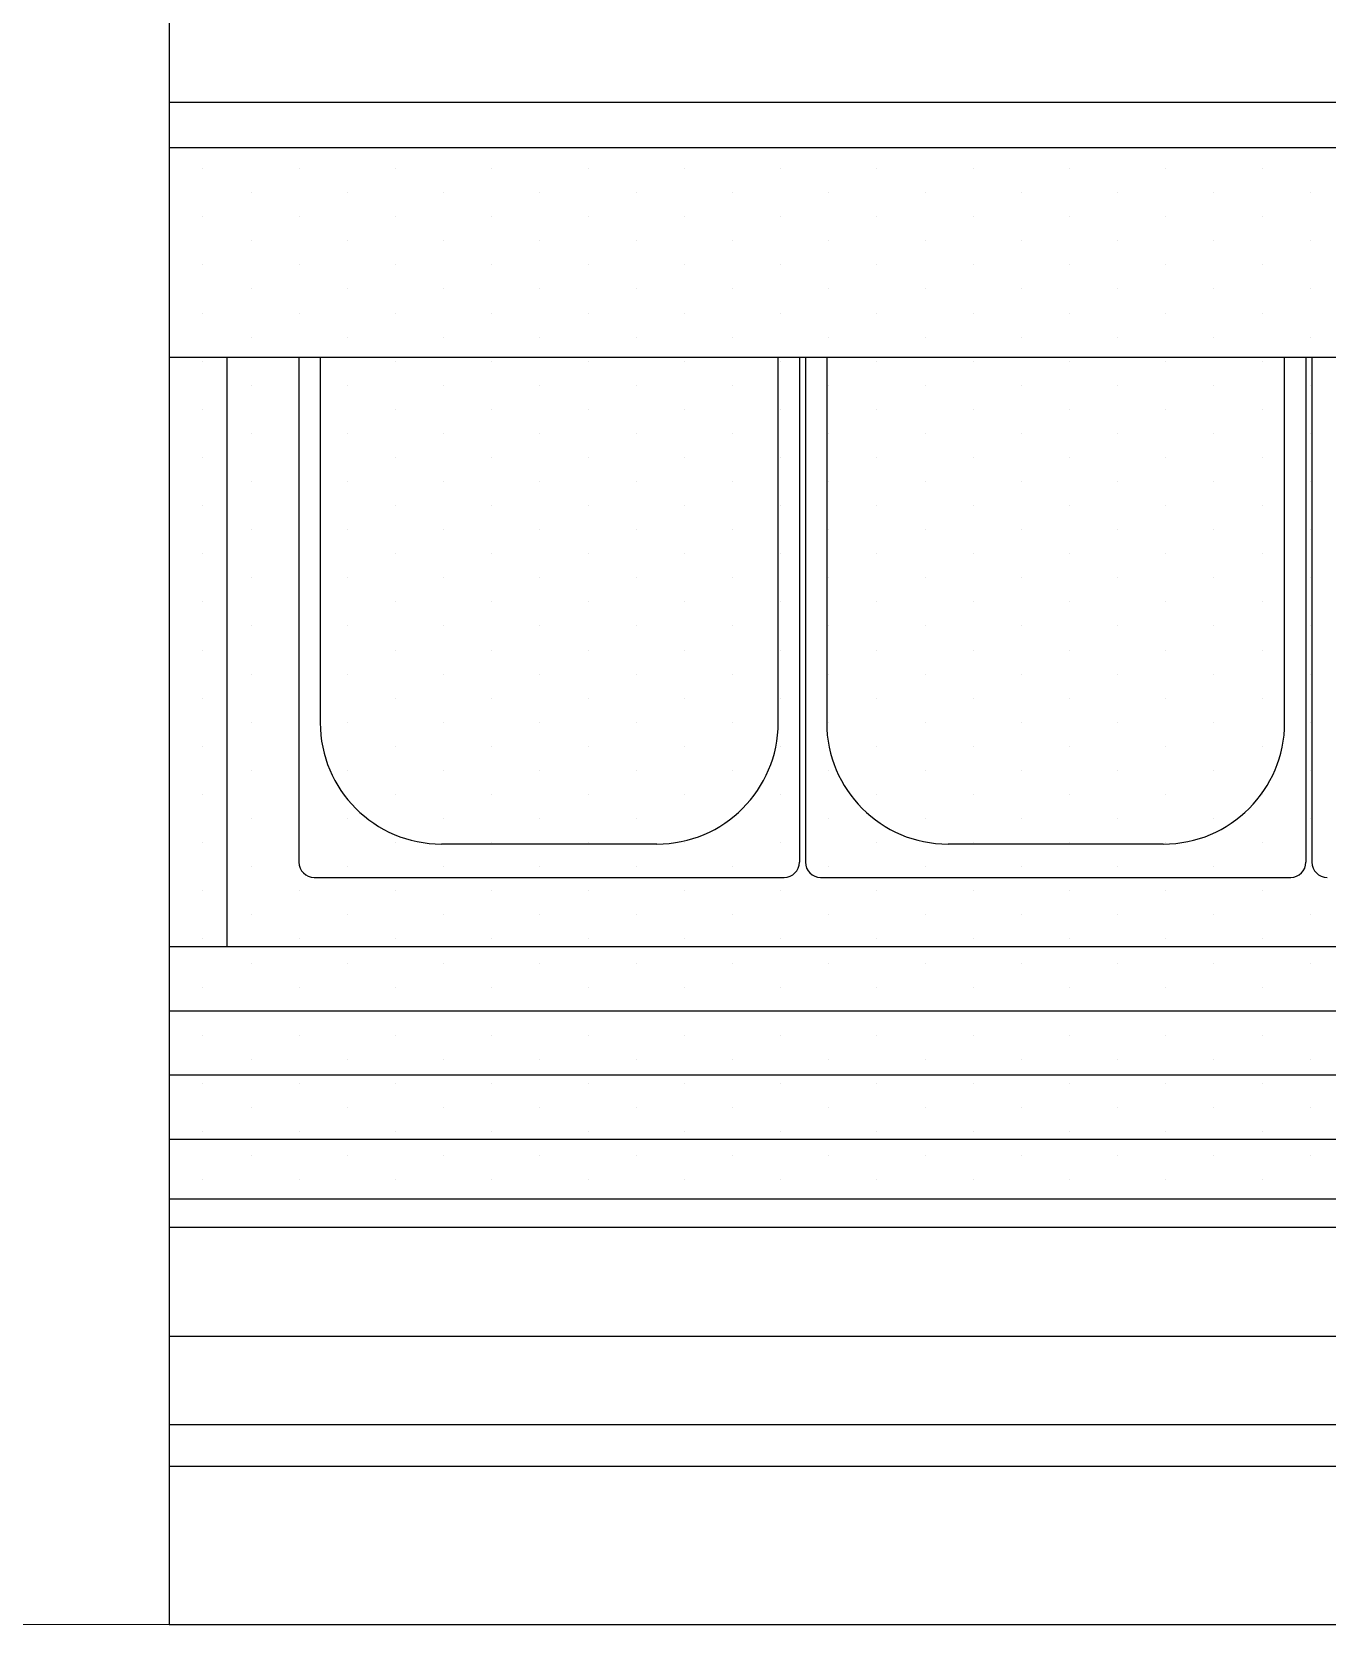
# Model space of a CAD drawing. Header units: millimetres. Extents: x 4980 to 19099, y 3891 to 5773.
# Drawn here: x 6642.5 to 6685.2, y 4954.4 to 5007 of the extents above; entities that cross this region are included whole.
import ezdxf

# ---------------------------------------------------------------- set-up
doc = ezdxf.new("R2010")
doc.units = ezdxf.units.MM
doc.layers.add('Kıtc-031 Müşteri Mevcut', color=30, linetype='Continuous')
doc.layers.add('no3_paslanmaz gorunus on', color=163, linetype='Continuous', lineweight=18)
doc.styles.get("Standard").update_dxf_attribs({"font": 'stylu.ttf', "height": 10})
doc.dimstyles.new('ISO-25', dxfattribs={"dimtxt": 2.5, "dimasz": 5, "dimexe": 1.25, "dimexo": 0.625, "dimtad": 1, "dimdec": 0, "dimtxsty": 'Standard', "dimblk": 'ARCHTICK', "dimcen": 2.5, "dimclrd": 256, "dimclre": 256, "dimclrt": 256, "dimadec": 0, "dimazin": 0, "dimtfac": 1, "dimtdec": 0, "dimtmove": 0, "dimatfit": 3, "dimldrblk": 'ARCHTICK', "dimfxl": 1, "dimlwd": -1, "dimlwe": -1, "dimarcsym": 0})

# ---------------------------------------------------------------- blocks, each defined once
blk = doc.blocks.new('A$C76464ACB')
at = {"layer": 'Kıtc-031 Müşteri Mevcut'}
for p, q in [((0, 114.994), (0, 0)), ((0, 50.192), (108.2, 50.192)), ((0, 48.692), (108.2, 48.692)), ((1.112, 48), (1.112, 48)), ((4.287, 48), (4.287, 48)), ((7.462, 48), (7.462, 48)), ((10.637, 48), (10.637, 48)), ((13.812, 48), (13.812, 48)), ((16.987, 48), (16.987, 48)), ((20.162, 48), (20.162, 48)), ((23.337, 48), (23.337, 48)), ((26.512, 48), (26.512, 48)), ((29.687, 48), (29.687, 48)), ((32.862, 48), (32.862, 48)), ((36.037, 48), (36.037, 48)), ((2.7, 47.206), (2.7, 47.206)), ((5.875, 47.206), (5.875, 47.206)), ((9.05, 47.206), (9.05, 47.206)), ((12.225, 47.206), (12.225, 47.206)), ((15.4, 47.206), (15.4, 47.206)), ((18.575, 47.206), (18.575, 47.206)), ((21.75, 47.206), (21.75, 47.206)), ((24.925, 47.206), (24.925, 47.206)), ((28.1, 47.206), (28.1, 47.206)), ((31.275, 47.206), (31.275, 47.206)), ((34.45, 47.206), (34.45, 47.206)), ((37.625, 47.206), (37.625, 47.206)), ((1.112, 46.412), (1.112, 46.412)), ((4.287, 46.412), (4.287, 46.412)), ((7.462, 46.412), (7.462, 46.412)), ((10.637, 46.412), (10.637, 46.412)), ((13.812, 46.412), (13.812, 46.412)), ((16.987, 46.412), (16.987, 46.412)), ((20.162, 46.412), (20.162, 46.412)), ((23.337, 46.412), (23.337, 46.412)), ((26.512, 46.412), (26.512, 46.412)), ((29.687, 46.412), (29.687, 46.412)), ((32.862, 46.412), (32.862, 46.412)), ((36.037, 46.412), (36.037, 46.412)), ((2.7, 45.619), (2.7, 45.619)), ((5.875, 45.619), (5.875, 45.619)), ((9.05, 45.619), (9.05, 45.619)), ((12.225, 45.619), (12.225, 45.619)), ((15.4, 45.619), (15.4, 45.619)), ((18.575, 45.619), (18.575, 45.619)), ((21.75, 45.619), (21.75, 45.619)), ((24.925, 45.619), (24.925, 45.619)), ((28.1, 45.619), (28.1, 45.619)), ((31.275, 45.619), (31.275, 45.619)), ((34.45, 45.619), (34.45, 45.619)), ((37.625, 45.619), (37.625, 45.619)), ((1.112, 44.825), (1.112, 44.825)), ((4.287, 44.825), (4.287, 44.825)), ((7.462, 44.825), (7.462, 44.825)), ((10.637, 44.825), (10.637, 44.825)), ((13.812, 44.825), (13.812, 44.825)), ((16.987, 44.825), (16.987, 44.825)), ((20.162, 44.825), (20.162, 44.825)), ((23.337, 44.825), (23.337, 44.825)), ((26.512, 44.825), (26.512, 44.825)), ((29.687, 44.825), (29.687, 44.825)), ((32.862, 44.825), (32.862, 44.825)), ((36.037, 44.825), (36.037, 44.825)), ((2.7, 44.031), (2.7, 44.031)), ((5.875, 44.031), (5.875, 44.031)), ((9.05, 44.031), (9.05, 44.031)), ((12.225, 44.031), (12.225, 44.031)), ((15.4, 44.031), (15.4, 44.031)), ((18.575, 44.031), (18.575, 44.031)), ((21.75, 44.031), (21.75, 44.031)), ((24.925, 44.031), (24.925, 44.031)), ((28.1, 44.031), (28.1, 44.031)), ((31.275, 44.031), (31.275, 44.031)), ((34.45, 44.031), (34.45, 44.031)), ((37.625, 44.031), (37.625, 44.031)), ((1.112, 43.237), (1.112, 43.237)), ((4.287, 43.237), (4.287, 43.237)), ((7.462, 43.237), (7.462, 43.237)), ((10.637, 43.237), (10.637, 43.237)), ((13.812, 43.237), (13.812, 43.237)), ((16.987, 43.237), (16.987, 43.237)), ((20.162, 43.237), (20.162, 43.237)), ((23.337, 43.237), (23.337, 43.237)), ((26.512, 43.237), (26.512, 43.237)), ((29.687, 43.237), (29.687, 43.237)), ((32.862, 43.237), (32.862, 43.237)), ((36.037, 43.237), (36.037, 43.237)), ((2.7, 42.444), (2.7, 42.444)), ((5.875, 42.444), (5.875, 42.444)), ((9.05, 42.444), (9.05, 42.444)), ((12.225, 42.444), (12.225, 42.444)), ((15.4, 42.444), (15.4, 42.444)), ((18.575, 42.444), (18.575, 42.444)), ((21.75, 42.444), (21.75, 42.444)), ((24.925, 42.444), (24.925, 42.444)), ((28.1, 42.444), (28.1, 42.444)), ((31.275, 42.444), (31.275, 42.444)), ((34.45, 42.444), (34.45, 42.444)), ((37.625, 42.444), (37.625, 42.444)), ((108.2, 41.773), (0, 41.773)), ((1.112, 41.65), (1.112, 41.65)), ((1.9, 41.773), (1.9, 22.348)), ((4.282, 41.773), (4.282, 25.13)), ((4.287, 41.65), (4.287, 41.65)), ((4.982, 41.773), (4.982, 29.73)), ((7.462, 41.65), (7.462, 41.65)), ((10.637, 41.65), (10.637, 41.65)), ((13.812, 41.65), (13.812, 41.65)), ((16.987, 41.65), (16.987, 41.65)), ((20.082, 29.73), (20.082, 41.773)), ((20.162, 41.65), (20.162, 41.65)), ((20.782, 41.773), (20.782, 25.13)), ((20.982, 41.773), (20.982, 25.13)), ((21.682, 41.773), (21.682, 29.73)), ((23.337, 41.65), (23.337, 41.65)), ((26.512, 41.65), (26.512, 41.65)), ((29.687, 41.65), (29.687, 41.65)), ((32.862, 41.65), (32.862, 41.65)), ((36.037, 41.65), (36.037, 41.65)), ((36.782, 29.73), (36.782, 41.773)), ((37.482, 41.773), (37.482, 25.13)), ((37.682, 41.773), (37.682, 25.13)), ((2.7, 40.856), (2.7, 40.856)), ((5.875, 40.856), (5.875, 40.856)), ((9.05, 40.856), (9.05, 40.856)), ((12.225, 40.856), (12.225, 40.856)), ((15.4, 40.856), (15.4, 40.856)), ((18.575, 40.856), (18.575, 40.856)), ((21.75, 40.856), (21.75, 40.856)), ((24.925, 40.856), (24.925, 40.856)), ((28.1, 40.856), (28.1, 40.856)), ((31.275, 40.856), (31.275, 40.856)), ((34.45, 40.856), (34.45, 40.856)), ((37.625, 40.856), (37.625, 40.856)), ((1.112, 40.062), (1.112, 40.062)), ((4.287, 40.062), (4.287, 40.062)), ((7.462, 40.062), (7.462, 40.062)), ((10.637, 40.062), (10.637, 40.062)), ((13.812, 40.062), (13.812, 40.062)), ((16.987, 40.062), (16.987, 40.062)), ((20.162, 40.062), (20.162, 40.062)), ((23.337, 40.062), (23.337, 40.062)), ((26.512, 40.062), (26.512, 40.062)), ((29.687, 40.062), (29.687, 40.062)), ((32.862, 40.062), (32.862, 40.062)), ((36.037, 40.062), (36.037, 40.062)), ((2.7, 39.269), (2.7, 39.269)), ((5.875, 39.269), (5.875, 39.269)), ((9.05, 39.269), (9.05, 39.269)), ((12.225, 39.269), (12.225, 39.269)), ((15.4, 39.269), (15.4, 39.269)), ((18.575, 39.269), (18.575, 39.269)), ((21.75, 39.269), (21.75, 39.269)), ((24.925, 39.269), (24.925, 39.269)), ((28.1, 39.269), (28.1, 39.269)), ((31.275, 39.269), (31.275, 39.269)), ((34.45, 39.269), (34.45, 39.269)), ((37.625, 39.269), (37.625, 39.269)), ((1.112, 38.475), (1.112, 38.475)), ((4.287, 38.475), (4.287, 38.475)), ((7.462, 38.475), (7.462, 38.475)), ((10.637, 38.475), (10.637, 38.475)), ((13.812, 38.475), (13.812, 38.475)), ((16.987, 38.475), (16.987, 38.475)), ((20.162, 38.475), (20.162, 38.475)), ((23.337, 38.475), (23.337, 38.475)), ((26.512, 38.475), (26.512, 38.475)), ((29.687, 38.475), (29.687, 38.475)), ((32.862, 38.475), (32.862, 38.475)), ((36.037, 38.475), (36.037, 38.475)), ((2.7, 37.681), (2.7, 37.681)), ((5.875, 37.681), (5.875, 37.681)), ((9.05, 37.681), (9.05, 37.681)), ((12.225, 37.681), (12.225, 37.681)), ((15.4, 37.681), (15.4, 37.681)), ((18.575, 37.681), (18.575, 37.681)), ((21.75, 37.681), (21.75, 37.681)), ((24.925, 37.681), (24.925, 37.681)), ((28.1, 37.681), (28.1, 37.681)), ((31.275, 37.681), (31.275, 37.681)), ((34.45, 37.681), (34.45, 37.681)), ((37.625, 37.681), (37.625, 37.681)), ((1.112, 36.887), (1.112, 36.887)), ((4.287, 36.887), (4.287, 36.887)), ((7.462, 36.887), (7.462, 36.887)), ((10.637, 36.887), (10.637, 36.887)), ((13.812, 36.887), (13.812, 36.887)), ((16.987, 36.887), (16.987, 36.887)), ((20.162, 36.887), (20.162, 36.887)), ((23.337, 36.887), (23.337, 36.887)), ((26.512, 36.887), (26.512, 36.887)), ((29.687, 36.887), (29.687, 36.887)), ((32.862, 36.887), (32.862, 36.887)), ((36.037, 36.887), (36.037, 36.887)), ((2.7, 36.094), (2.7, 36.094)), ((5.875, 36.094), (5.875, 36.094)), ((9.05, 36.094), (9.05, 36.094)), ((12.225, 36.094), (12.225, 36.094)), ((15.4, 36.094), (15.4, 36.094)), ((18.575, 36.094), (18.575, 36.094)), ((21.75, 36.094), (21.75, 36.094)), ((24.925, 36.094), (24.925, 36.094)), ((28.1, 36.094), (28.1, 36.094)), ((31.275, 36.094), (31.275, 36.094)), ((34.45, 36.094), (34.45, 36.094)), ((37.625, 36.094), (37.625, 36.094)), ((1.112, 35.3), (1.112, 35.3)), ((4.287, 35.3), (4.287, 35.3)), ((7.462, 35.3), (7.462, 35.3)), ((10.637, 35.3), (10.637, 35.3)), ((13.812, 35.3), (13.812, 35.3)), ((16.987, 35.3), (16.987, 35.3)), ((20.162, 35.3), (20.162, 35.3)), ((23.337, 35.3), (23.337, 35.3)), ((26.512, 35.3), (26.512, 35.3)), ((29.687, 35.3), (29.687, 35.3)), ((32.862, 35.3), (32.862, 35.3)), ((36.037, 35.3), (36.037, 35.3)), ((2.7, 34.506), (2.7, 34.506)), ((5.875, 34.506), (5.875, 34.506)), ((9.05, 34.506), (9.05, 34.506)), ((12.225, 34.506), (12.225, 34.506)), ((15.4, 34.506), (15.4, 34.506)), ((18.575, 34.506), (18.575, 34.506)), ((21.75, 34.506), (21.75, 34.506)), ((24.925, 34.506), (24.925, 34.506)), ((28.1, 34.506), (28.1, 34.506)), ((31.275, 34.506), (31.275, 34.506)), ((34.45, 34.506), (34.45, 34.506)), ((37.625, 34.506), (37.625, 34.506)), ((1.112, 33.712), (1.112, 33.712)), ((4.287, 33.712), (4.287, 33.712)), ((7.462, 33.712), (7.462, 33.712)), ((10.637, 33.712), (10.637, 33.712)), ((13.812, 33.712), (13.812, 33.712)), ((16.987, 33.712), (16.987, 33.712)), ((20.162, 33.712), (20.162, 33.712)), ((23.337, 33.712), (23.337, 33.712)), ((26.512, 33.712), (26.512, 33.712)), ((29.687, 33.712), (29.687, 33.712)), ((32.862, 33.712), (32.862, 33.712)), ((36.037, 33.712), (36.037, 33.712)), ((2.7, 32.919), (2.7, 32.919)), ((5.875, 32.919), (5.875, 32.919)), ((9.05, 32.919), (9.05, 32.919)), ((12.225, 32.919), (12.225, 32.919)), ((15.4, 32.919), (15.4, 32.919)), ((18.575, 32.919), (18.575, 32.919)), ((21.75, 32.919), (21.75, 32.919)), ((24.925, 32.919), (24.925, 32.919)), ((28.1, 32.919), (28.1, 32.919)), ((31.275, 32.919), (31.275, 32.919)), ((34.45, 32.919), (34.45, 32.919)), ((37.625, 32.919), (37.625, 32.919)), ((1.112, 32.125), (1.112, 32.125)), ((4.287, 32.125), (4.287, 32.125)), ((7.462, 32.125), (7.462, 32.125)), ((10.637, 32.125), (10.637, 32.125)), ((13.812, 32.125), (13.812, 32.125)), ((16.987, 32.125), (16.987, 32.125)), ((20.162, 32.125), (20.162, 32.125)), ((23.337, 32.125), (23.337, 32.125)), ((26.512, 32.125), (26.512, 32.125)), ((29.687, 32.125), (29.687, 32.125)), ((32.862, 32.125), (32.862, 32.125)), ((36.037, 32.125), (36.037, 32.125)), ((2.7, 31.331), (2.7, 31.331)), ((5.875, 31.331), (5.875, 31.331)), ((9.05, 31.331), (9.05, 31.331)), ((12.225, 31.331), (12.225, 31.331)), ((15.4, 31.331), (15.4, 31.331)), ((18.575, 31.331), (18.575, 31.331)), ((21.75, 31.331), (21.75, 31.331)), ((24.925, 31.331), (24.925, 31.331)), ((28.1, 31.331), (28.1, 31.331)), ((31.275, 31.331), (31.275, 31.331)), ((34.45, 31.331), (34.45, 31.331)), ((37.625, 31.331), (37.625, 31.331)), ((1.112, 30.537), (1.112, 30.537)), ((4.287, 30.537), (4.287, 30.537)), ((7.462, 30.537), (7.462, 30.537)), ((10.637, 30.537), (10.637, 30.537)), ((13.812, 30.537), (13.812, 30.537)), ((16.987, 30.537), (16.987, 30.537)), ((20.162, 30.537), (20.162, 30.537)), ((23.337, 30.537), (23.337, 30.537)), ((26.512, 30.537), (26.512, 30.537)), ((29.687, 30.537), (29.687, 30.537)), ((32.862, 30.537), (32.862, 30.537)), ((36.037, 30.537), (36.037, 30.537)), ((2.7, 29.744), (2.7, 29.744)), ((5.875, 29.744), (5.875, 29.744)), ((9.05, 29.744), (9.05, 29.744)), ((12.225, 29.744), (12.225, 29.744)), ((15.4, 29.744), (15.4, 29.744)), ((18.575, 29.744), (18.575, 29.744)), ((21.75, 29.744), (21.75, 29.744)), ((24.925, 29.744), (24.925, 29.744)), ((28.1, 29.744), (28.1, 29.744)), ((31.275, 29.744), (31.275, 29.744)), ((34.45, 29.744), (34.45, 29.744)), ((37.625, 29.744), (37.625, 29.744)), ((1.112, 28.95), (1.112, 28.95)), ((4.287, 28.95), (4.287, 28.95)), ((7.462, 28.95), (7.462, 28.95)), ((10.637, 28.95), (10.637, 28.95)), ((13.812, 28.95), (13.812, 28.95)), ((16.987, 28.95), (16.987, 28.95)), ((20.162, 28.95), (20.162, 28.95)), ((23.337, 28.95), (23.337, 28.95)), ((26.512, 28.95), (26.512, 28.95)), ((29.687, 28.95), (29.687, 28.95)), ((32.862, 28.95), (32.862, 28.95)), ((36.037, 28.95), (36.037, 28.95)), ((2.7, 28.156), (2.7, 28.156)), ((5.875, 28.156), (5.875, 28.156)), ((9.05, 28.156), (9.05, 28.156)), ((12.225, 28.156), (12.225, 28.156)), ((15.4, 28.156), (15.4, 28.156)), ((18.575, 28.156), (18.575, 28.156)), ((21.75, 28.156), (21.75, 28.156)), ((24.925, 28.156), (24.925, 28.156)), ((28.1, 28.156), (28.1, 28.156)), ((31.275, 28.156), (31.275, 28.156)), ((34.45, 28.156), (34.45, 28.156)), ((37.625, 28.156), (37.625, 28.156)), ((1.112, 27.362), (1.112, 27.362)), ((4.287, 27.362), (4.287, 27.362)), ((7.462, 27.362), (7.462, 27.362)), ((10.637, 27.362), (10.637, 27.362)), ((13.812, 27.362), (13.812, 27.362)), ((16.987, 27.362), (16.987, 27.362)), ((20.162, 27.362), (20.162, 27.362)), ((23.337, 27.362), (23.337, 27.362)), ((26.512, 27.362), (26.512, 27.362)), ((29.687, 27.362), (29.687, 27.362)), ((32.862, 27.362), (32.862, 27.362)), ((36.037, 27.362), (36.037, 27.362)), ((2.7, 26.569), (2.7, 26.569)), ((5.875, 26.569), (5.875, 26.569)), ((9.05, 26.569), (9.05, 26.569)), ((12.225, 26.569), (12.225, 26.569)), ((15.4, 26.569), (15.4, 26.569)), ((18.575, 26.569), (18.575, 26.569)), ((21.75, 26.569), (21.75, 26.569)), ((24.925, 26.569), (24.925, 26.569)), ((28.1, 26.569), (28.1, 26.569)), ((31.275, 26.569), (31.275, 26.569)), ((34.45, 26.569), (34.45, 26.569)), ((37.625, 26.569), (37.625, 26.569)), ((1.112, 25.775), (1.112, 25.775)), ((4.287, 25.775), (4.287, 25.775)), ((7.462, 25.775), (7.462, 25.775)), ((10.637, 25.775), (10.637, 25.775)), ((13.812, 25.775), (13.812, 25.775)), ((16.987, 25.775), (16.987, 25.775)), ((20.162, 25.775), (20.162, 25.775)), ((23.337, 25.775), (23.337, 25.775)), ((26.512, 25.775), (26.512, 25.775)), ((29.687, 25.775), (29.687, 25.775)), ((32.862, 25.775), (32.862, 25.775)), ((36.037, 25.775), (36.037, 25.775)), ((16.082, 25.73), (8.982, 25.73)), ((32.782, 25.73), (25.682, 25.73)), ((2.7, 24.981), (2.7, 24.981)), ((5.875, 24.981), (5.875, 24.981)), ((9.05, 24.981), (9.05, 24.981)), ((12.225, 24.981), (12.225, 24.981)), ((15.4, 24.981), (15.4, 24.981)), ((18.575, 24.981), (18.575, 24.981)), ((21.75, 24.981), (21.75, 24.981)), ((24.925, 24.981), (24.925, 24.981)), ((28.1, 24.981), (28.1, 24.981)), ((31.275, 24.981), (31.275, 24.981)), ((34.45, 24.981), (34.45, 24.981)), ((37.625, 24.981), (37.625, 24.981)), ((4.782, 24.63), (20.282, 24.63)), ((21.482, 24.63), (36.982, 24.63)), ((1.112, 24.187), (1.112, 24.187)), ((4.287, 24.187), (4.287, 24.187)), ((7.462, 24.187), (7.462, 24.187)), ((10.637, 24.187), (10.637, 24.187)), ((13.812, 24.187), (13.812, 24.187)), ((16.987, 24.187), (16.987, 24.187)), ((20.162, 24.187), (20.162, 24.187)), ((23.337, 24.187), (23.337, 24.187)), ((26.512, 24.187), (26.512, 24.187)), ((29.687, 24.187), (29.687, 24.187)), ((32.862, 24.187), (32.862, 24.187)), ((36.037, 24.187), (36.037, 24.187)), ((2.7, 23.394), (2.7, 23.394)), ((5.875, 23.394), (5.875, 23.394)), ((9.05, 23.394), (9.05, 23.394)), ((12.225, 23.394), (12.225, 23.394)), ((15.4, 23.394), (15.4, 23.394)), ((18.575, 23.394), (18.575, 23.394)), ((21.75, 23.394), (21.75, 23.394)), ((24.925, 23.394), (24.925, 23.394)), ((28.1, 23.394), (28.1, 23.394)), ((31.275, 23.394), (31.275, 23.394)), ((34.45, 23.394), (34.45, 23.394)), ((37.625, 23.394), (37.625, 23.394)), ((0, 22.348), (108.2, 22.348)), ((1.112, 22.6), (1.112, 22.6)), ((4.287, 22.6), (4.287, 22.6)), ((7.462, 22.6), (7.462, 22.6)), ((10.637, 22.6), (10.637, 22.6)), ((13.812, 22.6), (13.812, 22.6)), ((16.987, 22.6), (16.987, 22.6)), ((20.162, 22.6), (20.162, 22.6)), ((23.337, 22.6), (23.337, 22.6)), ((26.512, 22.6), (26.512, 22.6)), ((29.687, 22.6), (29.687, 22.6)), ((32.862, 22.6), (32.862, 22.6)), ((36.037, 22.6), (36.037, 22.6)), ((2.7, 21.806), (2.7, 21.806)), ((5.875, 21.806), (5.875, 21.806)), ((9.05, 21.806), (9.05, 21.806)), ((12.225, 21.806), (12.225, 21.806)), ((15.4, 21.806), (15.4, 21.806)), ((18.575, 21.806), (18.575, 21.806)), ((21.75, 21.806), (21.75, 21.806)), ((24.925, 21.806), (24.925, 21.806)), ((28.1, 21.806), (28.1, 21.806)), ((31.275, 21.806), (31.275, 21.806)), ((34.45, 21.806), (34.45, 21.806)), ((37.625, 21.806), (37.625, 21.806)), ((1.112, 21.012), (1.112, 21.012)), ((4.287, 21.012), (4.287, 21.012)), ((7.462, 21.012), (7.462, 21.012)), ((10.637, 21.012), (10.637, 21.012)), ((13.812, 21.012), (13.812, 21.012)), ((16.987, 21.012), (16.987, 21.012)), ((20.162, 21.012), (20.162, 21.012)), ((23.337, 21.012), (23.337, 21.012)), ((26.512, 21.012), (26.512, 21.012)), ((29.687, 21.012), (29.687, 21.012)), ((32.862, 21.012), (32.862, 21.012)), ((36.037, 21.012), (36.037, 21.012)), ((0, 20.232), (108.2, 20.232)), ((2.7, 20.219), (2.7, 20.219)), ((5.875, 20.219), (5.875, 20.219)), ((9.05, 20.219), (9.05, 20.219)), ((12.225, 20.219), (12.225, 20.219)), ((15.4, 20.219), (15.4, 20.219)), ((18.575, 20.219), (18.575, 20.219)), ((21.75, 20.219), (21.75, 20.219)), ((24.925, 20.219), (24.925, 20.219)), ((28.1, 20.219), (28.1, 20.219)), ((31.275, 20.219), (31.275, 20.219)), ((34.45, 20.219), (34.45, 20.219)), ((37.625, 20.219), (37.625, 20.219)), ((1.112, 19.425), (1.112, 19.425)), ((4.287, 19.425), (4.287, 19.425)), ((7.462, 19.425), (7.462, 19.425)), ((10.637, 19.425), (10.637, 19.425)), ((13.812, 19.425), (13.812, 19.425)), ((16.987, 19.425), (16.987, 19.425)), ((20.162, 19.425), (20.162, 19.425)), ((23.337, 19.425), (23.337, 19.425)), ((26.512, 19.425), (26.512, 19.425)), ((29.687, 19.425), (29.687, 19.425)), ((32.862, 19.425), (32.862, 19.425)), ((36.037, 19.425), (36.037, 19.425)), ((2.7, 18.631), (2.7, 18.631)), ((5.875, 18.631), (5.875, 18.631)), ((9.05, 18.631), (9.05, 18.631)), ((12.225, 18.631), (12.225, 18.631)), ((15.4, 18.631), (15.4, 18.631)), ((18.575, 18.631), (18.575, 18.631)), ((21.75, 18.631), (21.75, 18.631)), ((24.925, 18.631), (24.925, 18.631)), ((28.1, 18.631), (28.1, 18.631)), ((31.275, 18.631), (31.275, 18.631)), ((34.45, 18.631), (34.45, 18.631)), ((37.625, 18.631), (37.625, 18.631)), ((0, 18.115), (108.2, 18.115)), ((1.112, 17.837), (1.112, 17.837)), ((4.287, 17.837), (4.287, 17.837)), ((7.462, 17.837), (7.462, 17.837)), ((10.637, 17.837), (10.637, 17.837)), ((13.812, 17.837), (13.812, 17.837)), ((16.987, 17.837), (16.987, 17.837)), ((20.162, 17.837), (20.162, 17.837)), ((23.337, 17.837), (23.337, 17.837)), ((26.512, 17.837), (26.512, 17.837)), ((29.687, 17.837), (29.687, 17.837)), ((32.862, 17.837), (32.862, 17.837)), ((36.037, 17.837), (36.037, 17.837)), ((2.7, 17.044), (2.7, 17.044)), ((5.875, 17.044), (5.875, 17.044)), ((9.05, 17.044), (9.05, 17.044)), ((12.225, 17.044), (12.225, 17.044)), ((15.4, 17.044), (15.4, 17.044)), ((18.575, 17.044), (18.575, 17.044)), ((21.75, 17.044), (21.75, 17.044)), ((24.925, 17.044), (24.925, 17.044)), ((28.1, 17.044), (28.1, 17.044)), ((31.275, 17.044), (31.275, 17.044)), ((34.45, 17.044), (34.45, 17.044)), ((37.625, 17.044), (37.625, 17.044)), ((0, 15.999), (108.2, 15.999)), ((1.112, 16.25), (1.112, 16.25)), ((4.287, 16.25), (4.287, 16.25)), ((7.462, 16.25), (7.462, 16.25)), ((10.637, 16.25), (10.637, 16.25)), ((13.812, 16.25), (13.812, 16.25)), ((16.987, 16.25), (16.987, 16.25)), ((20.162, 16.25), (20.162, 16.25)), ((23.337, 16.25), (23.337, 16.25)), ((26.512, 16.25), (26.512, 16.25)), ((29.687, 16.25), (29.687, 16.25)), ((32.862, 16.25), (32.862, 16.25)), ((36.037, 16.25), (36.037, 16.25)), ((2.7, 15.456), (2.7, 15.456)), ((5.875, 15.456), (5.875, 15.456)), ((9.05, 15.456), (9.05, 15.456)), ((12.225, 15.456), (12.225, 15.456)), ((15.4, 15.456), (15.4, 15.456)), ((18.575, 15.456), (18.575, 15.456)), ((21.75, 15.456), (21.75, 15.456)), ((24.925, 15.456), (24.925, 15.456)), ((28.1, 15.456), (28.1, 15.456)), ((31.275, 15.456), (31.275, 15.456)), ((34.45, 15.456), (34.45, 15.456)), ((37.625, 15.456), (37.625, 15.456)), ((1.112, 14.662), (1.112, 14.662)), ((4.287, 14.662), (4.287, 14.662)), ((7.462, 14.662), (7.462, 14.662)), ((10.637, 14.662), (10.637, 14.662)), ((13.812, 14.662), (13.812, 14.662)), ((16.987, 14.662), (16.987, 14.662)), ((20.162, 14.662), (20.162, 14.662)), ((23.337, 14.662), (23.337, 14.662)), ((26.512, 14.662), (26.512, 14.662)), ((29.687, 14.662), (29.687, 14.662)), ((32.862, 14.662), (32.862, 14.662)), ((36.037, 14.662), (36.037, 14.662)), ((108.2, 14.024), (0, 14.024)), ((0, 13.094), (108.2, 13.094)), ((108.2, 9.497), (0, 9.497)), ((0, 6.594), (108.2, 6.594)), ((0, 5.216), (108.2, 5.216)), ((0, 0), (108.2, 0))]:
    blk.add_line(p, q, dxfattribs=at)
for centre, radius, start, end in [((8.982, 29.73), 4, 180, 270), ((16.082, 29.73), 4, 270, 0), ((25.682, 29.73), 4, 180, 270), ((32.782, 29.73), 4, 270, 0), ((4.782, 25.13), 0.5, 180, 270), ((20.282, 25.13), 0.5, 270, 0), ((21.482, 25.13), 0.5, 180, 270), ((36.982, 25.13), 0.5, 270, 0), ((38.182, 25.13), 0.5, 180, 270)]:
    blk.add_arc(centre, radius, start, end, dxfattribs=at)

msp = doc.modelspace()

# ---------------------------------------------------------------- linework, layer by layer
at = {"layer": 'no3_paslanmaz gorunus on', "elevation": -0.527}
msp.add_lwpolyline([(6647.03, 5069.44), (6642.03, 5069.44), (6642.03, 4954.446), (6647.03, 4954.446), (6647.03, 5069.44)], dxfattribs=at)

# ---------------------------------------------------------------- block references
msp.add_blockref('A$C76464ACB', (6647.03, 4954.446, -0.527))

# ---------------------------------------------------------------- leaders
at = {"annotation_type": 0, "has_hookline": 1, "hookline_direction": 0, "text_width": 105.351}
msp.add_leader([(6703.705, 4969.902), (6677.046, 4875.209), (6693.254, 4876.062)], dimstyle='ISO-25', override={"dimtxt": 10, "dimasz": 10, "dimgap": 3, "dimcen": 5, "dimldrblk": 'ClosedBlank', "dimfxl": 0, "dimtfillclr": 256}, dxfattribs=at)

doc.saveas('drawing.dxf')
